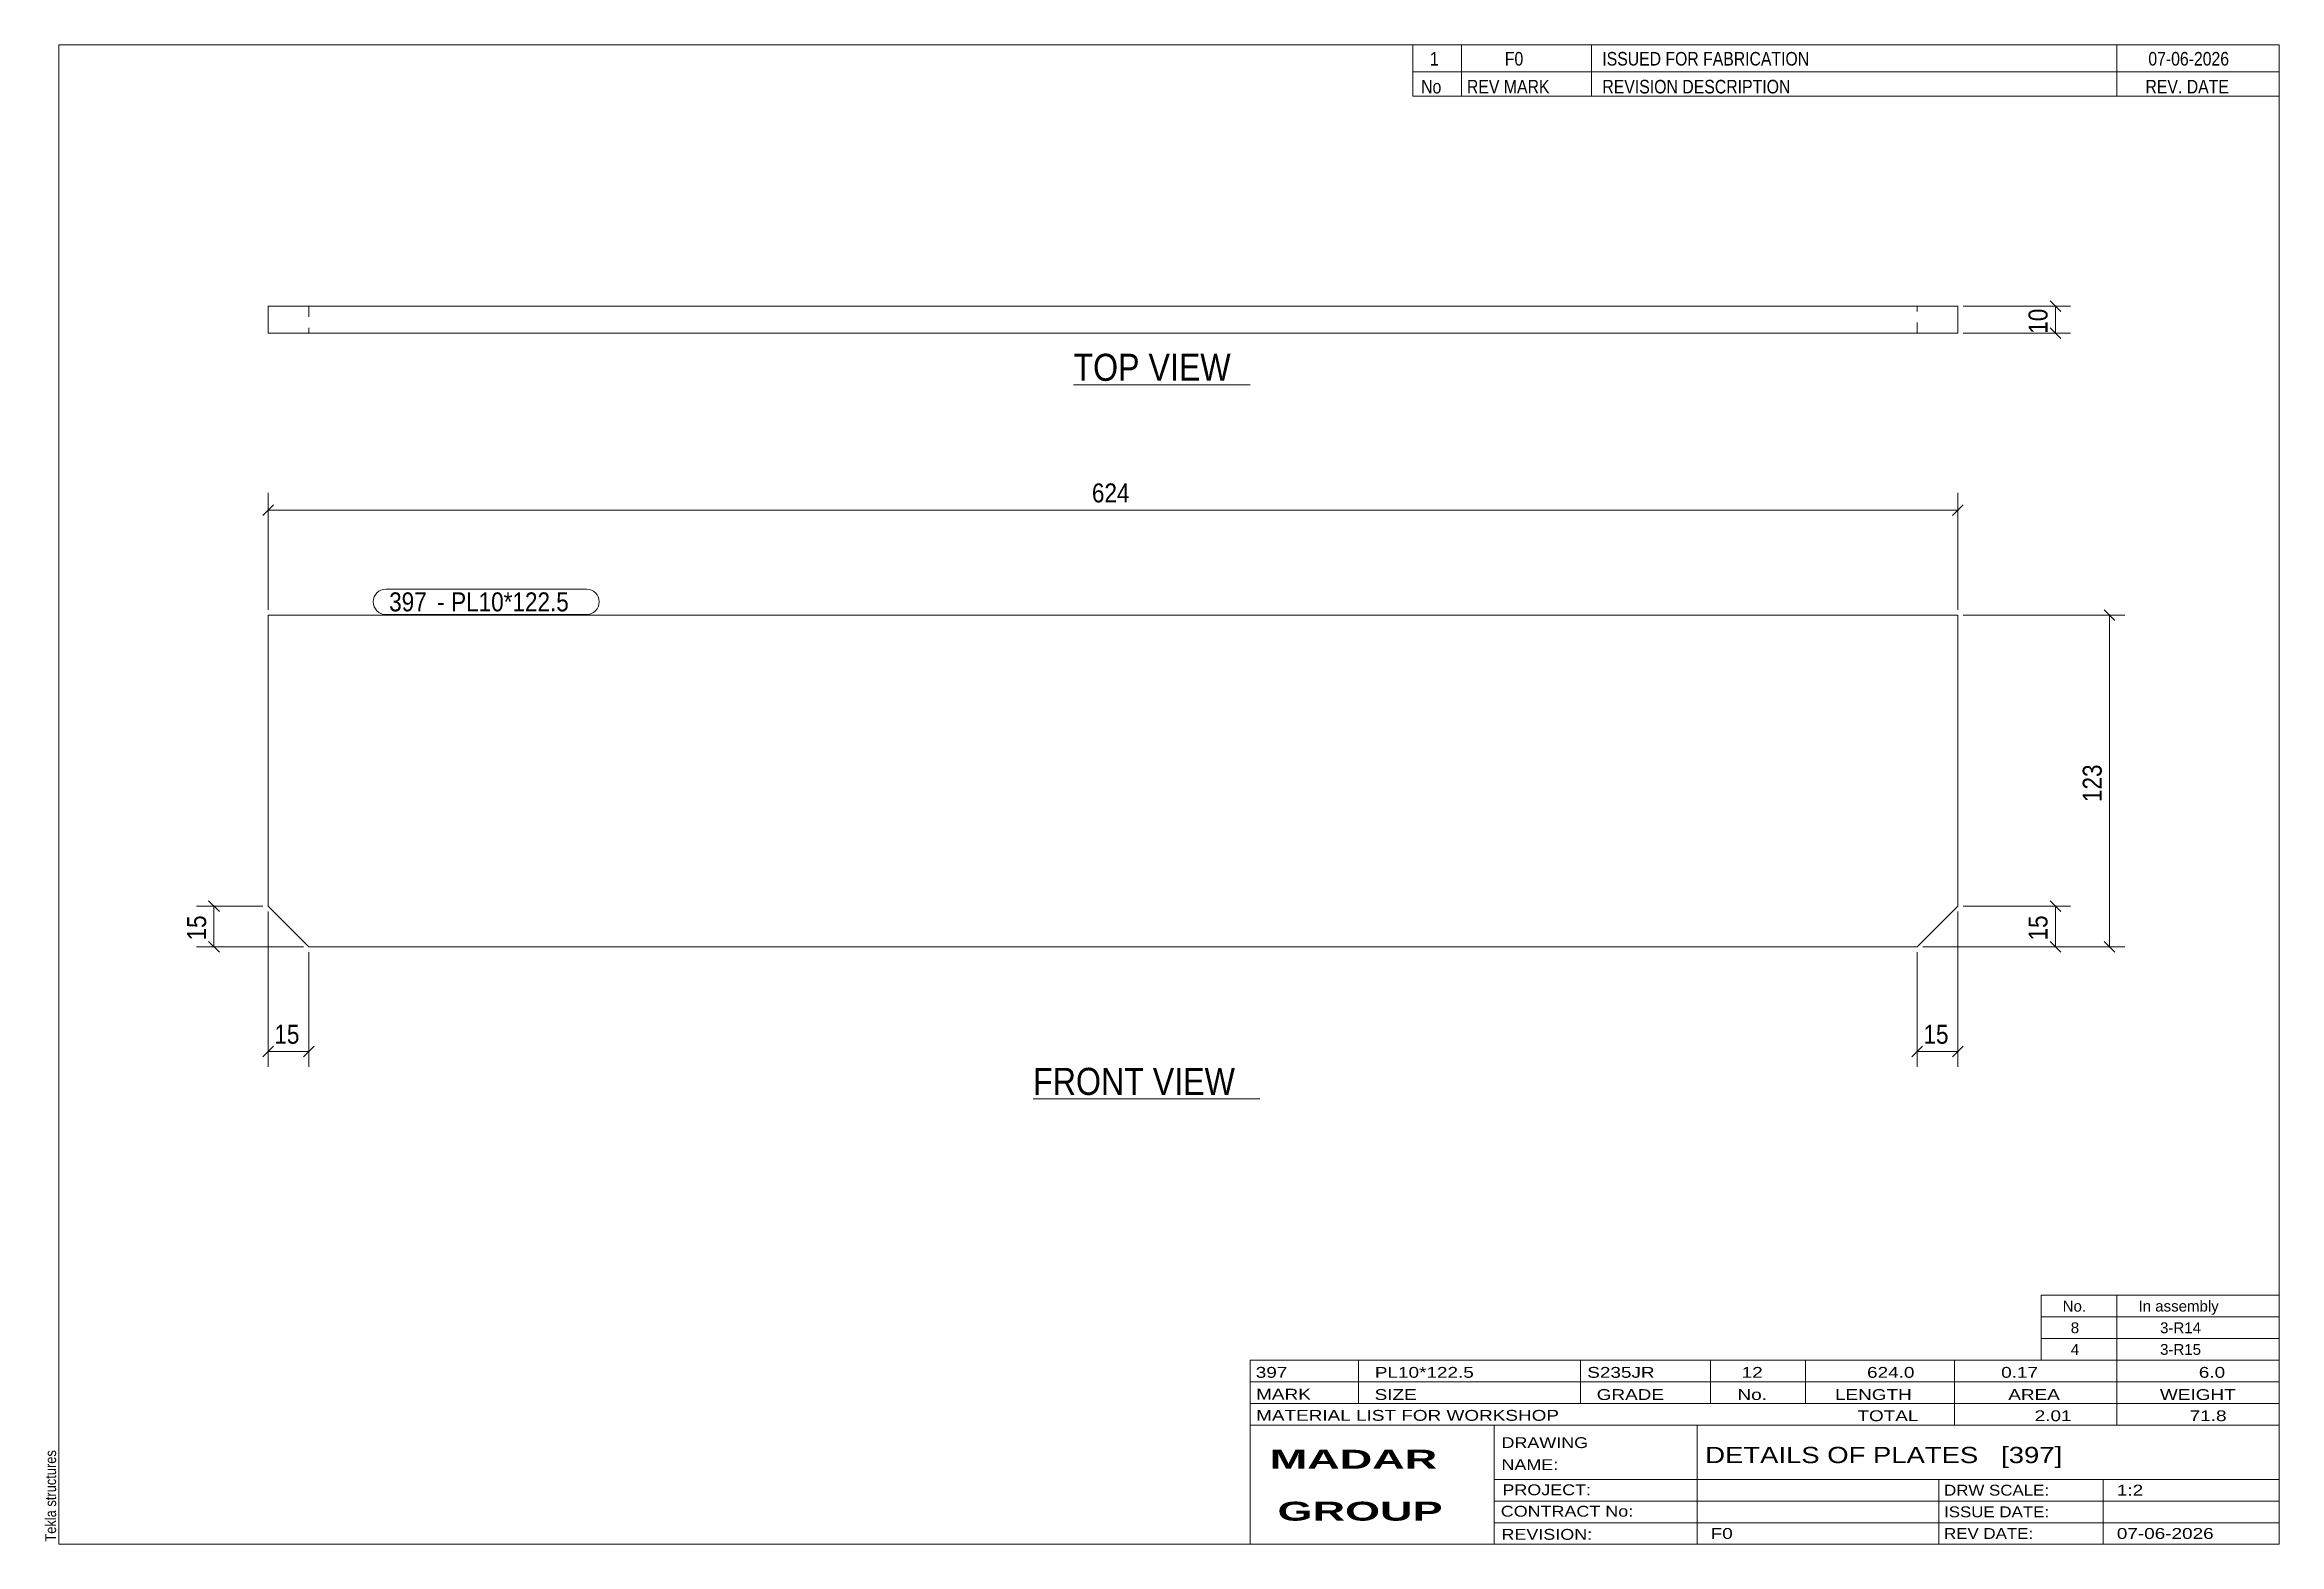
# Model space of a CAD drawing. Header units: millimetres. Extents: x 2 to 415, y 5 to 282.
import ezdxf

# ---------------------------------------------------------------- set-up
doc = ezdxf.new("R2010")
doc.units = ezdxf.units.MM
doc.linetypes.add('XKITLINE00', pattern=[0])
doc.linetypes.add('XKITLINE02', pattern=[4, 2, -2])
for name, color, linetype, lineweight in [('Dimensions', 7, 'Continuous', 0), ('DrawingSheet', 5, 'Continuous', 0), ('OtherObjectType', 7, 'Continuous', 0), ('Part', 2, 'Continuous', 0), ('PartMark', 7, 'Continuous', 0)]:
    doc.layers.add(name, color=color, linetype=linetype, lineweight=lineweight)
doc.styles.add('ARIAL', font='ARIAL.TTF')
doc.styles.add('ARIAL_BOLD', font='ARIALBD.TTF')
doc.styles.add('ARIAL_NARROW', font='ARIALN.TTF')

# ---------------------------------------------------------------- blocks, each defined once
blk = doc.blocks.new('*A1')
at = {"layer": 'Part', "color": 2, "linetype": 'XKITLINE00', "lineweight": 0}
for p, q in [((355.65, 176.63), (43.65, 176.63)), ((43.65, 176.63), (43.65, 122.88)), ((355.65, 122.88), (355.65, 176.63)), ((51.15, 115.38), (43.65, 122.88)), ((348.15, 115.38), (355.65, 122.88)), ((348.15, 115.38), (51.15, 115.38))]:
    blk.add_line(p, q, dxfattribs=at)
blk = doc.blocks.new('*A2')
at = {"layer": 'Part', "color": 2, "linetype": 'XKITLINE00', "lineweight": 0}
for p, q in [((355.65, 233.7), (43.65, 233.7)), ((43.65, 233.7), (43.65, 228.7)), ((355.65, 228.7), (355.65, 233.7)), ((355.65, 228.7), (43.65, 228.7))]:
    blk.add_line(p, q, dxfattribs=at)
at = {"layer": 'Part', "color": 7, "linetype": 'XKITLINE02', "lineweight": 0}
for p, q in [((51.15, 233.7), (51.15, 228.7)), ((348.15, 228.7), (348.15, 233.7))]:
    blk.add_line(p, q, dxfattribs=at)
blk = doc.blocks.new('*A3')
at = {"layer": 'DrawingSheet', "color": 5, "linetype": 'XKITLINE00', "lineweight": 0}
for p, q in [((415, 282), (5, 282)), ((5, 282), (5, 5)), ((415, 5), (415, 282)), ((5, 5), (415, 5))]:
    blk.add_line(p, q, dxfattribs=at)
at = {"layer": 'DrawingSheet', "color": 5, "style": 'ARIAL', "width": 0.85}
blk.add_text('Tekla structures', height=2, rotation=90, dxfattribs=at).set_placement((4.5, 5.5))
blk = doc.blocks.new('*A4')
at = {"layer": 'OtherObjectType', "color": 7, "linetype": 'XKITLINE00', "lineweight": 0}
for p, q in [((371, 51), (415, 51)), ((371, 47), (371, 51)), ((385, 47), (385, 51)), ((415, 47), (415, 51)), ((371, 47), (415, 47)), ((371, 43), (371, 47)), ((385, 43), (385, 47)), ((415, 43), (415, 47)), ((371, 43), (415, 43)), ((371, 39), (371, 43)), ((385, 39), (385, 43)), ((415, 39), (415, 43)), ((371, 39), (415, 39))]:
    blk.add_line(p, q, dxfattribs=at)
at = {"layer": 'OtherObjectType', "color": 7, "style": 'ARIAL_NARROW', "width": 1.211571}
for s, p in [('No.', (375, 48)), ('In assembly', (389, 48)), ('8', (376.5, 44)), ('3-R14', (392.99, 44)), ('4', (376.5, 40)), ('3-R15', (392.99, 40))]:
    blk.add_text(s, height=2, dxfattribs=at).set_placement(p)
blk = doc.blocks.new('*A5')
at = {"layer": 'OtherObjectType', "color": 7, "linetype": 'XKITLINE00', "lineweight": 0}
for p, q in [((255, 282), (415, 282)), ((415, 282), (255, 282)), ((255, 282), (255, 277)), ((264, 282), (264, 277)), ((288, 282), (288, 277)), ((385, 282), (385, 277)), ((415, 282), (415, 277)), ((255, 277), (415, 277)), ((255, 277), (255, 272.5)), ((255, 277), (415, 277)), ((264, 277), (264, 272.5)), ((288, 277), (288, 272.5)), ((385, 277), (385, 272.5)), ((415, 277), (415, 272.5)), ((415, 272.5), (255, 272.5))]:
    blk.add_line(p, q, dxfattribs=at)
at = {"layer": 'OtherObjectType', "color": 7, "style": 'ARIAL_NARROW'}
for s, width, p in [('1', 1.017001, (258.16, 278.15)), ('F0', 1.017001, (272, 278.15)), ('ISSUED FOR FABRICATION', 1.017001, (290, 278.15)), ('07-06-2026', 1.017001, (390.82, 278.15)), ('No', 1.02, (256.54, 273)), ('REV MARK', 1.02, (265, 273)), ('REVISION DESCRIPTION', 1.02, (290, 273)), ('REV. DATE', 1.02, (390.28, 273))]:
    blk.add_text(s, height=2.5, dxfattribs=dict(at, width=width)).set_placement(p)
blk = doc.blocks.new('*A6')
at = {"layer": 'OtherObjectType', "color": 7, "linetype": 'XKITLINE00', "lineweight": 0}
for p, q in [((225, 39), (415, 39)), ((225, 39), (225, 35)), ((225, 39), (415, 39)), ((245, 35), (245, 39)), ((286, 35), (286, 39)), ((310, 35), (310, 39)), ((327.5, 35), (327.5, 39)), ((355, 35), (355, 39)), ((385, 35), (385, 39)), ((415, 35), (415, 39)), ((225, 35), (415, 35)), ((225, 35), (225, 5)), ((225, 35), (415, 35)), ((245, 31), (245, 35)), ((286, 31), (286, 35)), ((310, 31), (310, 35)), ((327.5, 31), (327.5, 35)), ((355, 31), (355, 35)), ((385, 31), (385, 35)), ((415, 31), (415, 35)), ((225, 31), (415, 31)), ((355, 27), (355, 31)), ((385, 27), (385, 31)), ((415, 27), (415, 31)), ((225, 27), (415, 27)), ((270, 21), (270, 27)), ((307.5, 17), (307.5, 27)), ((415, 21), (415, 27)), ((270, 21), (270, 5)), ((415, 17), (415, 21)), ((270, 17), (415, 17)), ((307.5, 5), (307.5, 17)), ((352.16, 13), (352.16, 17)), ((382.5, 5), (382.5, 17)), ((415, 13), (415, 17)), ((270, 13), (415, 13)), ((352.16, 5), (352.16, 13)), ((415, 9), (415, 13)), ((270, 9), (415, 9)), ((415, 5), (415, 9)), ((225, 5), (415, 5)), ((262.5, 5), (415, 5))]:
    blk.add_line(p, q, dxfattribs=at)
at = {"layer": 'OtherObjectType', "color": 7, "style": 'ARIAL_NARROW'}
for s, height, width, p in [('397', 2, 1.525501, (226.01, 35.76)), ('PL10*122.5', 2, 1.525501, (248, 35.76)), ('S235JR', 2, 1.525501, (287.22, 35.76)), ('12', 2, 1.525501, (315.73, 35.76)), ('624.0', 2, 1.525501, (338.88, 35.76)), ('0.17', 2, 1.525501, (363.64, 35.76)), ('6.0', 2, 1.525501, (400.14, 35.76)), ('MARK', 2, 1.525501, (226.08, 31.73)), ('SIZE', 2, 1.525501, (247.96, 31.66)), ('GRADE', 2, 1.525501, (288.96, 31.66)), ('No.', 2, 1.525501, (314.96, 31.66)), ('LENGTH', 2, 1.525501, (332.96, 31.66)), ('AREA', 2, 1.525501, (364.96, 31.66)), ('WEIGHT', 2, 1.525501, (392.96, 31.66)), ('MATERIAL LIST FOR WORKSHOP', 2, 1.525501, (226.08, 27.82)), ('TOTAL', 2, 1.525501, (337.1, 27.75)), ('2.01', 2, 1.525501, (369.83, 27.75)), ('71.8', 2, 1.525501, (398.45, 27.75)), ('DRAWING', 2, 1.445, (271.38, 22.78)), ('NAME:', 2, 1.445, (271.38, 18.72)), ('DETAILS OF PLATES   [397]', 3, 1.474651, (309, 20)), ('PROJECT:', 2, 1.445, (271.55, 14.07)), ('DRW SCALE:', 2, 1.36, (353.1, 14)), ('1:2', 2, 1.525501, (385, 14)), ('CONTRACT No:', 2, 1.445, (271.25, 10.11)), ('ISSUE DATE:', 2, 1.36, (353.1, 10)), ('REVISION:', 2, 1.445, (271.38, 5.84)), ('F0', 2, 1.525501, (310, 6)), ('REV DATE:', 2, 1.36, (353.1, 6)), ('07-06-2026', 2, 1.525501, (385, 6))]:
    blk.add_text(s, height=height, dxfattribs=dict(at, width=width)).set_placement(p)
at = {"layer": 'OtherObjectType', "color": 1, "style": 'ARIAL_BOLD', "width": 1.7}
for s, p in [('MADAR ', (228.58, 18.97)), ('GROUP', (230.03, 9.37))]:
    blk.add_text(s, height=3.5, dxfattribs=at).set_placement(p)
blk = doc.blocks.new('*A7')
at = {"layer": 'Dimensions', "color": 7, "linetype": 'XKITLINE00', "lineweight": 0}
for p, q in [((43.65, 177.63), (43.65, 199.21)), ((355.65, 177.63), (355.65, 199.21)), ((44.64, 197), (42.66, 195.02)), ((43.65, 196.01), (355.65, 196.01)), ((356.64, 197), (354.66, 195.02))]:
    blk.add_line(p, q, dxfattribs=at)
at = {"layer": 'Dimensions', "color": 3}
for p in [(43.65, 196.01), (355.65, 196.01)]:
    blk.add_point(p, dxfattribs=at)
at = {"layer": 'Dimensions', "color": 3, "style": 'ARIAL', "width": 0.85}
blk.add_text('624', height=3.5, dxfattribs=at).set_placement((195.76, 197.46))
blk = doc.blocks.new('*A8')
at = {"layer": 'Dimensions', "color": 7, "linetype": 'XKITLINE00', "lineweight": 0}
for p, q in [((43.65, 121.88), (43.65, 93.21)), ((51.15, 114.38), (51.15, 93.21)), ((44.64, 97), (42.66, 95.02)), ((43.65, 96.01), (51.15, 96.01)), ((52.14, 97), (50.16, 95.02))]:
    blk.add_line(p, q, dxfattribs=at)
at = {"layer": 'Dimensions', "color": 3}
for p in [(43.65, 96.01), (51.15, 96.01)]:
    blk.add_point(p, dxfattribs=at)
at = {"layer": 'Dimensions', "color": 3, "style": 'ARIAL', "width": 0.85}
blk.add_text('15', height=3.5, dxfattribs=at).set_placement((44.8, 97.46))
blk = doc.blocks.new('*A9')
at = {"layer": 'Dimensions', "color": 7, "linetype": 'XKITLINE00', "lineweight": 0}
for p, q in [((355.65, 121.88), (355.65, 93.21)), ((348.15, 114.38), (348.15, 93.21)), ((349.14, 97), (347.16, 95.02)), ((348.15, 96.01), (355.65, 96.01)), ((356.64, 97), (354.66, 95.02))]:
    blk.add_line(p, q, dxfattribs=at)
at = {"layer": 'Dimensions', "color": 3}
for p in [(348.15, 96.01), (355.65, 96.01)]:
    blk.add_point(p, dxfattribs=at)
at = {"layer": 'Dimensions', "color": 3, "style": 'ARIAL', "width": 0.85}
blk.add_text('15', height=3.5, dxfattribs=at).set_placement((349.3, 97.46))
blk = doc.blocks.new('*A10')
at = {"layer": 'Dimensions', "color": 7, "linetype": 'XKITLINE00', "lineweight": 0}
for p, q in [((382.66, 177.62), (384.64, 175.64)), ((356.65, 176.63), (386.45, 176.63)), ((383.65, 115.38), (383.65, 176.63)), ((382.66, 116.37), (384.64, 114.39)), ((349.15, 115.38), (386.45, 115.38))]:
    blk.add_line(p, q, dxfattribs=at)
at = {"layer": 'Dimensions', "color": 3}
for p in [(383.65, 176.63), (383.65, 115.38)]:
    blk.add_point(p, dxfattribs=at)
at = {"layer": 'Dimensions', "color": 3, "style": 'ARIAL', "width": 0.85}
blk.add_text('123', height=3.5, rotation=90.0002, dxfattribs=at).set_placement((382.2, 142.11))
blk = doc.blocks.new('*A11')
at = {"layer": 'Dimensions', "color": 7, "linetype": 'XKITLINE00', "lineweight": 0}
for p, q in [((372.66, 123.87), (374.64, 121.89)), ((356.65, 122.88), (376.45, 122.88)), ((373.65, 115.38), (373.65, 122.88)), ((372.66, 116.37), (374.64, 114.39)), ((349.15, 115.38), (376.45, 115.38))]:
    blk.add_line(p, q, dxfattribs=at)
at = {"layer": 'Dimensions', "color": 3}
for p in [(373.65, 122.88), (373.65, 115.38)]:
    blk.add_point(p, dxfattribs=at)
at = {"layer": 'Dimensions', "color": 3, "style": 'ARIAL', "width": 0.85}
blk.add_text('15', height=3.5, rotation=90.0002, dxfattribs=at).set_placement((372.2, 116.54))
blk = doc.blocks.new('*A12')
at = {"layer": 'Dimensions', "color": 7, "linetype": 'XKITLINE00', "lineweight": 0}
for p, q in [((32.66, 123.87), (34.64, 121.89)), ((42.65, 122.88), (30.45, 122.88)), ((33.65, 115.38), (33.65, 122.88)), ((32.66, 116.37), (34.64, 114.39)), ((50.15, 115.38), (30.45, 115.38))]:
    blk.add_line(p, q, dxfattribs=at)
at = {"layer": 'Dimensions', "color": 3}
for p in [(33.65, 122.88), (33.65, 115.38)]:
    blk.add_point(p, dxfattribs=at)
at = {"layer": 'Dimensions', "color": 3, "style": 'ARIAL', "width": 0.85}
blk.add_text('15', height=3.5, rotation=90.0002, dxfattribs=at).set_placement((32.2, 116.54))
blk = doc.blocks.new('*A13')
at = {"layer": 'PartMark', "color": 7, "linetype": 'XKITLINE00', "lineweight": 0}
for p, q in [((65.4, 181.43), (102.44, 181.43)), ((65.4, 176.73), (102.44, 176.73))]:
    blk.add_line(p, q, dxfattribs=at)
for centre, start, end in [((65.4, 179.08), 90, 270), ((102.44, 179.08), 270, 90)]:
    blk.add_arc(centre, 2.35, start, end, dxfattribs=at)
at = {"layer": 'PartMark', "color": 1, "style": 'ARIAL', "width": 0.85}
blk.add_text('397', height=3.5, dxfattribs=at).set_placement((66, 177.33))
at = {"layer": 'PartMark', "color": 3, "style": 'ARIAL', "width": 0.85}
for s, p in [('-', (74.84, 177.33)), ('PL10*122.5', (77.44, 177.33))]:
    blk.add_text(s, height=3.5, dxfattribs=at).set_placement(p)
blk = doc.blocks.new('*A14')
at = {"layer": 'OtherObjectType', "color": 7, "linetype": 'XKITLINE00', "lineweight": 0}
blk.add_line((184.9, 87.26), (226.75, 87.26), dxfattribs=at)
at = {"layer": 'OtherObjectType', "color": 3, "style": 'ARIAL', "width": 0.85}
blk.add_text('FRONT VIEW', height=5, dxfattribs=at).set_placement((184.9, 88.01))
blk = doc.blocks.new('*A15')
at = {"layer": 'Dimensions', "color": 7, "linetype": 'XKITLINE00', "lineweight": 0}
for p, q in [((356.65, 233.7), (376.45, 233.7)), ((372.66, 234.69), (374.64, 232.71)), ((373.65, 228.7), (373.65, 233.7)), ((356.65, 228.7), (376.45, 228.7)), ((372.66, 229.69), (374.64, 227.71))]:
    blk.add_line(p, q, dxfattribs=at)
at = {"layer": 'Dimensions', "color": 3}
for p in [(373.65, 233.7), (373.65, 228.7)]:
    blk.add_point(p, dxfattribs=at)
at = {"layer": 'Dimensions', "color": 3, "style": 'ARIAL', "width": 0.85}
blk.add_text('10', height=3.5, rotation=90.0002, dxfattribs=at).set_placement((372.2, 228.61))
blk = doc.blocks.new('*A16')
at = {"layer": 'OtherObjectType', "color": 7, "linetype": 'XKITLINE00', "lineweight": 0}
blk.add_line((192.35, 219.16), (224.95, 219.16), dxfattribs=at)
at = {"layer": 'OtherObjectType', "color": 3, "style": 'ARIAL', "width": 0.85}
blk.add_text('TOP VIEW', height=5, dxfattribs=at).set_placement((192.35, 219.91))

msp = doc.modelspace()

# ---------------------------------------------------------------- block references
at = {"lineweight": 0}
for name in ['*A3', '*A5', '*A2', '*A15', '*A16', '*A7', '*A13', '*A10', '*A1', '*A12', '*A11', '*A8', '*A9', '*A14', '*A4', '*A6']:
    msp.add_blockref(name, (0, 0), dxfattribs=at)

doc.saveas('drawing.dxf')
